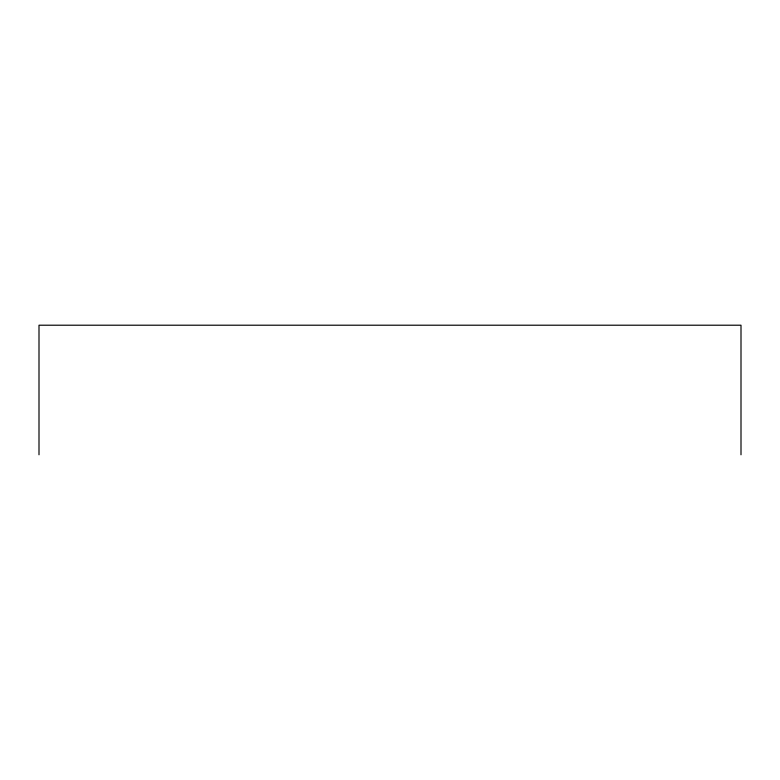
<?xml version="1.0" encoding="UTF-8"?>
<svg xmlns="http://www.w3.org/2000/svg" width="780" height="780" viewBox="0 0 780 780"><rect width="100%" height="100%" fill="white"/><g stroke="black" fill="none" stroke-linecap="round" stroke-linejoin="round"><path stroke-width="1.17" d="M741 454.789L741 325.211L39 325.211L39 454.789"/></g></svg>
